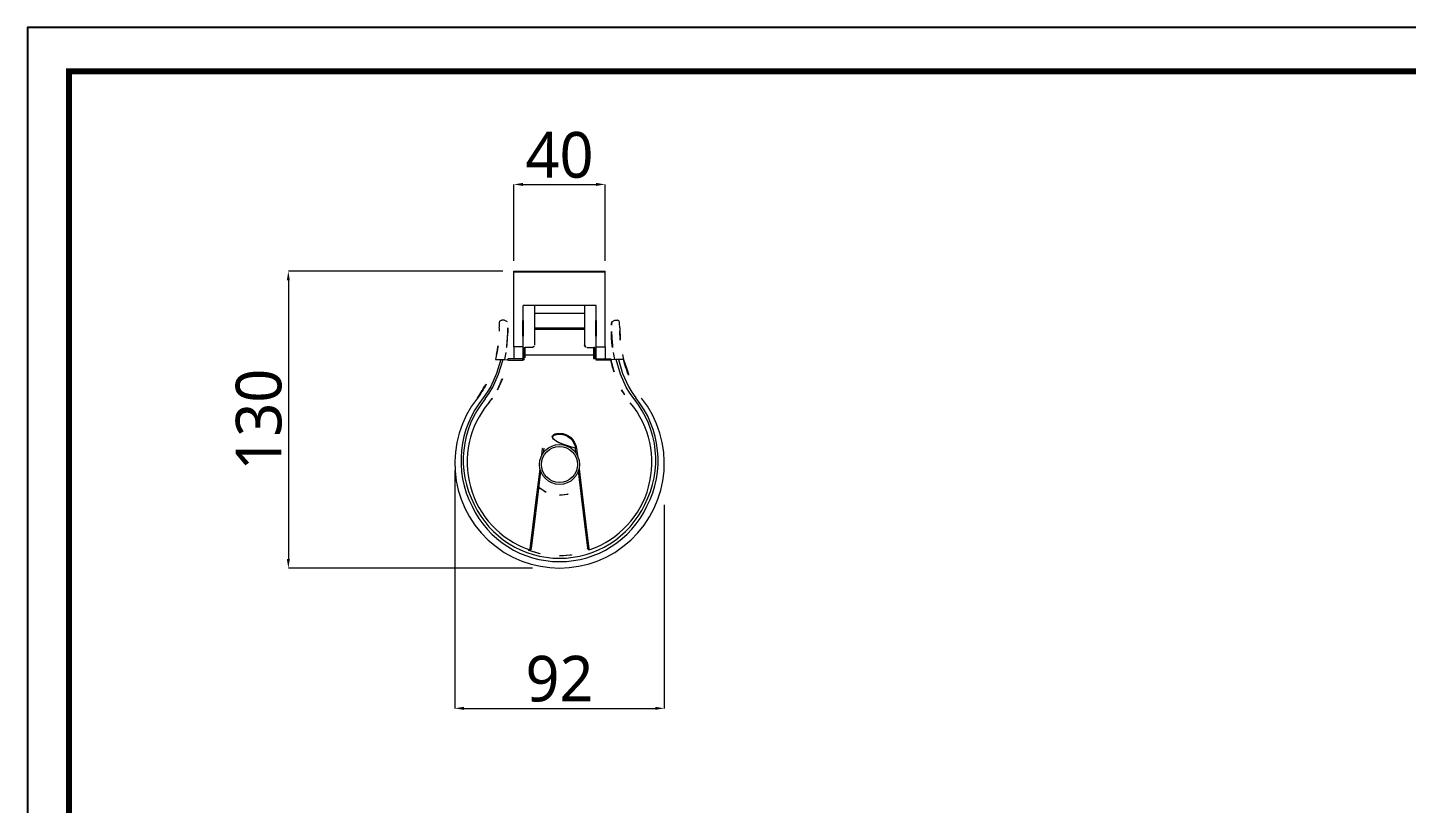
# Model space of a CAD drawing. Extents: x 16296660632 to 16296677184, y -37409619871 to -37409617003.
# Drawn here: x 16296676056 to 16296676660, y -37409617343 to -37409617003 of the extents above; entities that cross this region are included whole.
import ezdxf

# ---------------------------------------------------------------- set-up
doc = ezdxf.new("R2010")
doc.units = 0
doc.header["$LTSCALE"] = 194
doc.header["$MEASUREMENT"] = 0
doc.header["$PDMODE"] = 3
doc.header["$PDSIZE"] = -10
doc.layers.get('0').update_dxf_attribs({"linetype": 'CONTINUOUS'})
doc.layers.get('DEFPOINTS').update_dxf_attribs({"linetype": 'CONTINUOUS'})
doc.layers.add('BODY', color=7, linetype='CONTINUOUS')
doc.styles.add('Daelim Dimension', font='')
doc.styles.get('Daelim Dimension').set_extended_font_data('NanumGothic')
doc.dimstyles.new('DEFAULT', dxfattribs={"dimscale": 2, "dimtxt": 2, "dimasz": 2, "dimexe": 0, "dimexo": 2, "dimgap": 1, "dimtad": 1, "dimdec": 1, "dimzin": 9, "dimdsep": 46, "dimtxsty": 'Daelim Dimension', "dimcen": 0.5, "dimclrd": 252, "dimclre": 252, "dimclrt": 3, "dimadec": 1, "dimazin": 0, "dimtfac": 1, "dimtdec": 1, "dimtix": 1, "dimtmove": 0, "dimatfit": 3, "dimfxl": 1, "dimtolj": 1, "dimtzin": 1, "dimlwd": 9, "dimlwe": 9, "dimarcsym": 0})

# ---------------------------------------------------------------- blocks, each defined once
blk = doc.blocks.new('*D5')
at = {"layer": 'BODY', "color": 5, "lineweight": 9, "ltscale": 0.7, "transparency": 16777216}
for p, q in [((16296676269.02644, -37409617104.823608), (16296676269.02644, -37409617071.341499)), ((16296676273.02644, -37409617071.341499), (16296676305.02644, -37409617071.341499)), ((16296676309.02644, -37409617104.823608), (16296676309.02644, -37409617071.341499))]:
    blk.add_line(p, q, dxfattribs=at)
at = {"layer": 'BODY', "color": 5, "ltscale": 0.7, "transparency": 16777216}
for points in [[(16296676273.02644, -37409617070.674843), (16296676273.02644, -37409617072.008163), (16296676269.02644, -37409617071.341499)], [(16296676305.02644, -37409617070.674843), (16296676305.02644, -37409617072.008163), (16296676309.02644, -37409617071.341499)]]:
    blk.add_solid(points, dxfattribs=at)
at = {"layer": 'DEFPOINTS', "color": 0, "ltscale": 0.7, "transparency": 16777216}
for p in [(16296676309.02644, -37409617071.341499), (16296676269.02644, -37409617108.823608), (16296676309.02644, -37409617108.823608)]:
    blk.add_point(p, dxfattribs=at)
at = {"layer": 'BODY', "color": 7, "ltscale": 0.7, "transparency": 16777216, "insert": (16296676289.02644, -37409617058.526047), "char_height": 20, "attachment_point": 5, "style": 'Daelim Dimension'}
blk.add_mtext('\\A1;40', dxfattribs=at)
blk = doc.blocks.new('*D6')
at = {"layer": 'BODY', "color": 5, "lineweight": 9, "ltscale": 0.7, "transparency": 16777216}
for p, q in [((16296676243.126591, -37409617196.604103), (16296676243.126591, -37409617300.876244)), ((16296676334.926279, -37409617211.765556), (16296676334.926279, -37409617300.876244)), ((16296676247.126591, -37409617300.876244), (16296676330.926279, -37409617300.876244))]:
    blk.add_line(p, q, dxfattribs=at)
at = {"layer": 'BODY', "color": 5, "ltscale": 0.7, "transparency": 16777216}
for points in [[(16296676247.126591, -37409617300.209579), (16296676247.126591, -37409617301.542908), (16296676243.126591, -37409617300.876244)], [(16296676330.926279, -37409617300.209579), (16296676330.926279, -37409617301.542908), (16296676334.926279, -37409617300.876244)]]:
    blk.add_solid(points, dxfattribs=at)
at = {"layer": 'DEFPOINTS', "color": 0, "ltscale": 0.7, "transparency": 16777216}
for p in [(16296676243.126591, -37409617192.604103), (16296676334.926279, -37409617207.765556), (16296676334.926279, -37409617300.876244)]:
    blk.add_point(p, dxfattribs=at)
at = {"layer": 'BODY', "color": 7, "ltscale": 0.7, "transparency": 16777216, "insert": (16296676289.02644, -37409617287.989273), "char_height": 20, "attachment_point": 5, "style": 'Daelim Dimension'}
blk.add_mtext('\\A1;92', dxfattribs=at)
blk = doc.blocks.new('*D7')
at = {"layer": 'BODY', "color": 5, "lineweight": 9, "ltscale": 0.7, "transparency": 16777216}
for p, q in [((16296676264.25795, -37409617109.41593), (16296676170.23819, -37409617109.41593)), ((16296676170.23819, -37409617113.41593), (16296676170.23819, -37409617235.41593)), ((16296676277.15062, -37409617239.41593), (16296676170.23819, -37409617239.41593))]:
    blk.add_line(p, q, dxfattribs=at)
at = {"layer": 'BODY', "color": 5, "ltscale": 0.7, "transparency": 16777216}
for points in [[(16296676169.57152, -37409617113.41593), (16296676170.90486, -37409617113.41593), (16296676170.23819, -37409617109.41593)], [(16296676169.57152, -37409617235.41593), (16296676170.90486, -37409617235.41593), (16296676170.23819, -37409617239.41593)]]:
    blk.add_solid(points, dxfattribs=at)
at = {"layer": 'DEFPOINTS', "color": 0, "ltscale": 0.7, "transparency": 16777216}
for p in [(16296676268.25795, -37409617109.41593), (16296676170.23819, -37409617239.41593), (16296676281.15062, -37409617239.41593)]:
    blk.add_point(p, dxfattribs=at)
at = {"layer": 'BODY', "color": 7, "ltscale": 0.7, "transparency": 16777216, "insert": (16296676157.33691, -37409617174.41593), "char_height": 20, "attachment_point": 5, "rotation": 90, "style": 'Daelim Dimension'}
blk.add_mtext('\\A1;130', dxfattribs=at)

msp = doc.modelspace()

# ---------------------------------------------------------------- linework, layer by layer
at = {"linetype": 'Continuous', "lineweight": 15}
for p, q in [((16296676269.02644, -37409617109.415932), (16296676309.02644, -37409617109.415932)), ((16296676269.02644, -37409617109.633347), (16296676269.02644, -37409617109.415932)), ((16296676269.02644, -37409617109.633347), (16296676309.02644, -37409617109.633347)), ((16296676269.02644, -37409617142.505463), (16296676269.02644, -37409617109.633347)), ((16296676309.02644, -37409617109.633347), (16296676309.02644, -37409617109.415932)), ((16296676309.02644, -37409617142.505463), (16296676309.02644, -37409617109.633347)), ((16296676273.02643, -37409617142.505463), (16296676273.02644, -37409617124.433357)), ((16296676305.02644, -37409617124.433357), (16296676273.02644, -37409617124.433357)), ((16296676278.02644, -37409617124.349007), (16296676278.02644, -37409617127.770012)), ((16296676300.02644, -37409617124.349007), (16296676300.02644, -37409617127.770012)), ((16296676305.02644, -37409617142.505463), (16296676305.02644, -37409617124.433357)), ((16296676264.818331, -37409617130.784393), (16296676263.787371, -37409617130.784393)), ((16296676266.18627, -37409617131.478127), (16296676264.818331, -37409617130.784393)), ((16296676278.02644, -37409617127.770012), (16296676300.02644, -37409617127.770012)), ((16296676278.02644, -37409617127.770012), (16296676278.02644, -37409617134.2379)), ((16296676300.02644, -37409617127.770012), (16296676300.02644, -37409617134.2379)), ((16296676311.86661, -37409617131.478142), (16296676313.234541, -37409617130.784393)), ((16296676313.234541, -37409617130.784393), (16296676314.265499, -37409617130.784393)), ((16296676278.02644, -37409617134.952812), (16296676278.02643, -37409617141.760101)), ((16296676278.02644, -37409617134.2379), (16296676300.02644, -37409617134.2379)), ((16296676278.02644, -37409617134.2379), (16296676278.02644, -37409617134.952812)), ((16296676300.02644, -37409617134.952812), (16296676278.02644, -37409617134.952812)), ((16296676300.02644, -37409617134.2379), (16296676300.02644, -37409617134.952812)), ((16296676300.02644, -37409617134.952812), (16296676300.02644, -37409617141.760109)), ((16296676273.02643, -37409617142.505463), (16296676269.02643, -37409617142.505463)), ((16296676269.02643, -37409617142.505463), (16296676269.02643, -37409617147.760551)), ((16296676273.02643, -37409617147.785851), (16296676273.02643, -37409617142.505463)), ((16296676273.02643, -37409617143.783363), (16296676273.51774, -37409617143.783363)), ((16296676273.517691, -37409617142.760101), (16296676274.01762, -37409617142.760101)), ((16296676273.517691, -37409617142.760101), (16296676273.51786, -37409617146.008636)), ((16296676277.02643, -37409617142.760101), (16296676274.01762, -37409617142.760101)), ((16296676274.01778, -37409617146.020287), (16296676274.01762, -37409617142.760101)), ((16296676301.02644, -37409617142.760109), (16296676304.03525, -37409617142.760109)), ((16296676304.035089, -37409617146.020302), (16296676304.03525, -37409617142.760109)), ((16296676304.535179, -37409617142.760109), (16296676304.03525, -37409617142.760109)), ((16296676304.535179, -37409617142.760109), (16296676304.535009, -37409617146.008652)), ((16296676305.02644, -37409617143.783363), (16296676304.53513, -37409617143.783363)), ((16296676305.02644, -37409617142.505463), (16296676309.02644, -37409617142.505463)), ((16296676305.02644, -37409617147.785851), (16296676305.02644, -37409617142.505463)), ((16296676309.02644, -37409617142.505463), (16296676309.02644, -37409617147.760551)), ((16296676260.966339, -37409617148.116318), (16296676263.029819, -37409617148.116318)), ((16296676261.477739, -37409617145.91938), (16296676260.98671, -37409617148.035019)), ((16296676263.029819, -37409617148.116318), (16296676264.8813, -37409617148.116318)), ((16296676265.52231, -37409617144.997543), (16296676264.8813, -37409617148.116318)), ((16296676264.8813, -37409617148.116318), (16296676266.094299, -37409617148.16169)), ((16296676273.017361, -37409617147.774483), (16296676266.58135, -37409617147.774483)), ((16296676266.58135, -37409617148.292053), (16296676266.58135, -37409617147.774483)), ((16296676266.58135, -37409617148.292053), (16296676273.017361, -37409617148.292053)), ((16296676273.017361, -37409617148.292053), (16296676273.017361, -37409617147.774483)), ((16296676274.01778, -37409617146.031967), (16296676274.01778, -37409617146.020287)), ((16296676274.01778, -37409617146.020302), (16296676304.035089, -37409617146.020302)), ((16296676304.035089, -37409617146.031967), (16296676304.035089, -37409617146.020302)), ((16296676305.035509, -37409617148.292061), (16296676305.035509, -37409617147.774483)), ((16296676305.035509, -37409617147.774483), (16296676311.471519, -37409617147.774483)), ((16296676311.471519, -37409617148.292061), (16296676305.035509, -37409617148.292061)), ((16296676311.471519, -37409617148.292061), (16296676311.471519, -37409617147.774483)), ((16296676313.17157, -37409617148.116333), (16296676311.95857, -37409617148.161697)), ((16296676312.53056, -37409617144.997543), (16296676313.17157, -37409617148.116333)), ((16296676315.02305, -37409617148.116333), (16296676313.17157, -37409617148.116333)), ((16296676317.086519, -37409617148.116333), (16296676315.02305, -37409617148.116333)), ((16296676316.57513, -37409617145.919388), (16296676317.06616, -37409617148.035019)), ((16296676281.2122, -37409617190.079407), (16296676281.591169, -37409617186.984879)), ((16296676295.93054, -37409617186.935822), (16296676295.965759, -37409617186.931351)), ((16296676296.4617, -37409617186.984879), (16296676296.840679, -37409617190.079422))]:
    msp.add_line(p, q, dxfattribs=at)
at = {"linetype": 'Continuous'}
for p, q in [((16296676273.02644, -37409617137.774071), (16296676273.02644, -37409617130.922333)), ((16296676305.02644, -37409617137.774078), (16296676305.02644, -37409617130.922333))]:
    msp.add_line(p, q, dxfattribs=at)
at = {"ltscale": 0.5}
msp.add_lwpolyline([(16296676056.003321, -37409617829.424179), (16296677184.40332, -37409617829.424179), (16296677184.40332, -37409617002.624184), (16296676056.003321, -37409617002.624184)], close=True, dxfattribs=at)
at = {"color": 5, "linetype": 'ByBlock', "lineweight": 200, "const_width": 2.6}
msp.add_lwpolyline([(16296676074.14819, -37409617794.021339), (16296677166.14819, -37409617794.021339), (16296677166.14819, -37409617021.821327), (16296676074.14819, -37409617021.821327)], close=True, dxfattribs=at)
at = {"linetype": 'Continuous', "lineweight": 15, "flags": 128}
for points in [[(16296676262.65222, -37409617134.135193), (16296676262.665739, -37409617133.603973), (16296676262.69651, -37409617132.735733), (16296676262.730459, -37409617132.109123), (16296676262.779131, -37409617131.663261), (16296676262.83757, -37409617131.447823), (16296676262.913111, -37409617131.288017), (16296676263.05934, -37409617131.093674), (16296676263.3188, -37409617130.898682), (16296676263.66765, -37409617130.790733), (16296676263.816401, -37409617130.801086)], [(16296676315.40065, -37409617134.135193), (16296676315.387131, -37409617133.603973), (16296676315.356359, -37409617132.735733), (16296676315.322411, -37409617132.109123), (16296676315.27375, -37409617131.663269), (16296676315.215309, -37409617131.44783), (16296676315.139759, -37409617131.288017), (16296676314.99353, -37409617131.093681), (16296676314.73407, -37409617130.898689), (16296676314.38522, -37409617130.790733), (16296676314.236469, -37409617130.801102)], [(16296676262.65172, -37409617134.135193), (16296676262.65115, -37409617134.153687), (16296676262.619431, -37409617135.650391)], [(16296676315.40115, -37409617134.135193), (16296676315.40172, -37409617134.153687), (16296676315.433439, -37409617135.650391)], [(16296676263.25828, -37409617148.116318), (16296676261.38677, -37409617154.167236), (16296676258.883801, -37409617159.821297)], [(16296676259.77187, -37409617160.18679), (16296676262.32737, -37409617154.441658), (16296676264.27919, -37409617148.116318)], [(16296676273.51786, -37409617146.020302), (16296676273.517851, -37409617146.503403), (16296676273.517851, -37409617147.274857)], [(16296676274.01778, -37409617147.289703), (16296676274.01778, -37409617146.516289), (16296676274.01778, -37409617146.031967)], [(16296676304.035089, -37409617147.289703), (16296676304.035089, -37409617146.516296), (16296676304.035089, -37409617146.031967)], [(16296676304.535009, -37409617146.020302), (16296676304.535009, -37409617146.50341), (16296676304.535021, -37409617147.274872)], [(16296676318.280991, -37409617160.18679), (16296676315.725491, -37409617154.441673), (16296676313.77368, -37409617148.116333)], [(16296676314.79459, -37409617148.116333), (16296676316.6661, -37409617154.167236), (16296676319.169069, -37409617159.821297)], [(16296676258.883801, -37409617159.821297), (16296676257.38493, -37409617162.396187), (16296676255.609091, -37409617164.826828)], [(16296676256.383051, -37409617165.340263), (16296676258.20212, -37409617162.86615), (16296676259.77187, -37409617160.18679)], [(16296676321.669809, -37409617165.340263), (16296676319.85075, -37409617162.866158), (16296676318.280991, -37409617160.18679)], [(16296676319.169069, -37409617159.821297), (16296676320.66794, -37409617162.396187), (16296676322.443781, -37409617164.826843)], [(16296676282.087111, -37409617186.931351), (16296676282.087099, -37409617186.931412), (16296676281.827579, -37409617189.045174)], [(16296676296.22529, -37409617189.045174), (16296676295.965771, -37409617186.931412), (16296676295.965759, -37409617186.931351), (16296676295.965759, -37409617186.931351)], [(16296676276.210409, -37409617230.924301), (16296676277.49935, -37409617220.398262), (16296676278.822241, -37409617209.595337), (16296676280.19413, -37409617198.392647), (16296676280.496691, -37409617195.921997)], [(16296676276.70602, -37409617230.761032), (16296676276.709299, -37409617230.752403), (16296676278.03105, -37409617220.276398), (16296676279.352659, -37409617209.50457), (16296676280.721979, -37409617198.345757), (16296676280.863279, -37409617197.194458)], [(16296676297.18959, -37409617197.194458), (16296676297.308189, -37409617198.160782), (16296676298.660761, -37409617209.183067), (16296676300.000139, -37409617220.099663), (16296676301.327459, -37409617230.767357), (16296676301.327459, -37409617230.767357), (16296676301.327459, -37409617230.767357)], [(16296676297.56275, -37409617195.975616), (16296676297.861259, -37409617198.413132), (16296676299.230631, -37409617209.595299), (16296676300.551241, -37409617220.379593), (16296676301.823009, -37409617230.931053)], [(16296676276.210409, -37409617230.924301), (16296676276.30278, -37409617230.929283), (16296676276.39193, -37409617230.926117), (16296676276.47476, -37409617230.914917), (16296676276.54838, -37409617230.89608), (16296676276.610229, -37409617230.870247), (16296676276.65814, -37409617230.838341), (16296676276.690451, -37409617230.801453), (16296676276.706051, -37409617230.760872)], [(16296676301.823009, -37409617230.931053), (16296676301.730631, -37409617230.935989), (16296676301.641479, -37409617230.932777), (16296676301.558661, -37409617230.921539), (16296676301.48505, -37409617230.902657), (16296676301.42322, -37409617230.876801), (16296676301.37532, -37409617230.844856), (16296676301.343031, -37409617230.807953), (16296676301.327459, -37409617230.767357)]]:
    msp.add_lwpolyline(points, dxfattribs=at)
at = {"linetype": 'Continuous', "lineweight": 15}
for centre, radius in [((16296676289.02644, -37409617194.028687), 8.75552), ((16296676289.02643, -37409617194.052162), 7.877504)]:
    msp.add_circle(centre, radius, dxfattribs=at)
for centre, radius, start, end in [((16296676241.52562, -37409617134.419518), 24.83544, 356.974076451, 6.801567692), ((16296676336.52725, -37409617134.419533), 24.83544, 173.197998253, 183.025923549), ((16296676207.991249, -37409617134.774857), 54.635193, 348.230235554, 359.081983815), ((16296676370.061621, -37409617134.774879), 54.635193, 180.918016185, 191.769764446), ((16296676277.02644, -37409617141.760109), 0.999999, 269.999890717, 0), ((16296676301.02643, -37409617141.760109), 0.999999, 180, 270.000109283), ((16296676213.465269, -37409617136.174011), 48.979293, 324.038960739, 345.985676176), ((16296676212.308319, -37409617135.731659), 55.707499, 332.690641468, 346.96940789), ((16296676266.58148, -37409617148.274567), 0.50009, 90.015081057, 166.955015995), ((16296676267.328119, -37409617144.526993), 3.838407, 251.249877804, 258.781326042), ((16296676273.016211, -37409617147.290489), 1.001568, 270.06567907, 0.04546173), ((16296676273.017811, -37409617147.274437), 0.500049, 269.948636991, 359.950604084), ((16296676273.89583, -37409617142.966927), 4.324478, 264.985692546, 271.615852966), ((16296676305.036659, -37409617147.290489), 1.001568, 179.95453827, 269.93432093), ((16296676304.15704, -37409617142.966942), 4.324478, 268.384147034, 275.014307454), ((16296676305.035061, -37409617147.274437), 0.500049, 180.049395916, 270.051363009), ((16296676311.47139, -37409617148.274567), 0.50009, 13.044984005, 89.984918943), ((16296676310.724751, -37409617144.526993), 3.838407, 281.218673958, 288.750122196), ((16296676365.74456, -37409617135.731667), 55.707499, 193.03059211, 207.309358532), ((16296676364.58761, -37409617136.174026), 48.979293, 194.014323824, 215.961039261), ((16296676233.364031, -37409617146.61348), 32.006085, 320.392238128, 332.7059412), ((16296676344.688841, -37409617146.613487), 32.006085, 207.2940588, 219.607761872), ((16296676289.02644, -37409617193.516083), 45.899849, 141.489563394, 38.510436606), ((16296676289.41992, -37409617192.310028), 43.571755, 140.893848103, 207.387561278), ((16296676289.02809, -37409617192.047501), 42.177889, 140.713199756, 207.547638567), ((16296676289.162319, -37409617193.087173), 40.611369, 140.065378464, 250.393061733), ((16296676288.88946, -37409617193.086937), 40.612053, 289.578695245, 39.933124932), ((16296676289.008101, -37409617192.04921), 42.191888, 332.465117067, 39.274374596), ((16296676288.630239, -37409617192.31031), 43.574041, 332.614393437, 39.103967902), ((16296676289.02644, -37409617187.883087), 7.489326, 6.888293228, 173.111706772), ((16296676289.02644, -37409617187.781487), 6.99121, 6.984736629, 173.015263371), ((16296676281.7761, -37409617186.374092), 0.638171, 253.154588948, 299.165589467), ((16296676296.27677, -37409617186.374092), 0.638171, 240.834410533, 286.845411052), ((16296676289.02644, -37409617194.028687), 13.5, 228.14101645, 270), ((16296676289.02644, -37409617194.028687), 13.5, 270, 311.85898355), ((16296676289.02644, -37409617194.249107), 42.358413, 205.303099539, 334.696900461), ((16296676289.02644, -37409617193.694267), 41.441076, 205.525712263, 334.474287737), ((16296676275.704519, -37409617230.63343), 1.009599, 250.608187961, 352.748299455), ((16296676275.12595, -37409617231.242172), 0.42104, 305.309667694, 346.036115312), ((16296676288.928869, -37409617195.178001), 38.850821, 249.572884024, 270.143925443), ((16296676275.704439, -37409617230.863281), 0.509641, 250.527897501, 353.123147454), ((16296676289.130119, -37409617195.214867), 38.813972, 269.846894844, 290.406548144), ((16296676302.32905, -37409617230.64045), 1.009599, 187.22173052, 289.361568999), ((16296676302.32901, -37409617230.8703), 0.509641, 186.846909607, 289.441859473), ((16296676302.907301, -37409617231.249489), 0.42104, 193.933695494, 234.66007137)]:
    msp.add_arc(centre, radius, start, end, dxfattribs=at)
for points in [[(16296676266.326441, -37409617135.730537), (16296676266.326441, -37409617136.313782), (16296676266.316999, -37409617136.946709), (16296676266.26898, -37409617138.307968), (16296676266.23041, -37409617139.036324), (16296676266.141859, -37409617140.200157), (16296676266.10721, -37409617140.600014), (16296676266.025949, -37409617141.423813), (16296676265.9792, -37409617141.848801), (16296676265.819241, -37409617143.152344), (16296676265.686689, -37409617144.057457), (16296676265.52231, -37409617144.997543)], [(16296676311.72644, -37409617135.730553), (16296676311.72644, -37409617136.313782), (16296676311.73587, -37409617136.946716), (16296676311.783899, -37409617138.307983), (16296676311.82246, -37409617139.036331), (16296676311.911011, -37409617140.200157), (16296676311.94566, -37409617140.600014), (16296676312.02692, -37409617141.42382), (16296676312.073669, -37409617141.848801), (16296676312.233629, -37409617143.152351), (16296676312.36618, -37409617144.057472), (16296676312.53056, -37409617144.997543)]]:
    msp.add_open_spline(points, degree=3, knots=[0, 0, 0, 0, 0.00336242321, 0.00336242321, 0.00672484642, 0.00672484642, 0.008406058025, 0.008406058025, 0.01008726963, 0.01008726963, 0.01344969284, 0.01344969284, 0.01344969284, 0.01344969284], dxfattribs=at)

# ---------------------------------------------------------------- dimensions: what is measured, and where the dimension line sits
at = {"layer": 'BODY', "ltscale": 0.7}
for base, p1, p2, angle, picture, middle in [((16296676309.02644, -37409617071.341499), (16296676269.02644, -37409617108.823608), (16296676309.02644, -37409617108.823608), 180, '*D5', (16296676289.02644, -37409617058.526047)), ((16296676170.23819, -37409617239.415932), (16296676268.25795, -37409617109.415932), (16296676281.15062, -37409617239.415932), 90, '*D7', (16296676157.33691, -37409617174.415932))]:
    dim = msp.add_linear_dim(base=base, p1=p1, p2=p2, angle=angle, dimstyle='DEFAULT', override={"dimtxt": 10, "dimclrd": 5, "dimclre": 5, "dimclrt": 7}, dxfattribs=at)
    dim.commit()
    dim.dimension.update_dxf_attribs({"geometry": picture, "text_midpoint": middle})
dim = msp.add_linear_dim(base=(16296676334.926279, -37409617300.876244), p1=(16296676243.126591, -37409617192.604103), p2=(16296676334.926279, -37409617207.765556), angle=180, text='92', dimstyle='DEFAULT', override={"dimtxt": 10, "dimclrd": 5, "dimclre": 5, "dimclrt": 7}, dxfattribs=at)
dim.commit()
dim.dimension.update_dxf_attribs({"geometry": '*D6', "text_midpoint": (16296676289.02644, -37409617287.989273)})

doc.saveas('drawing.dxf')
